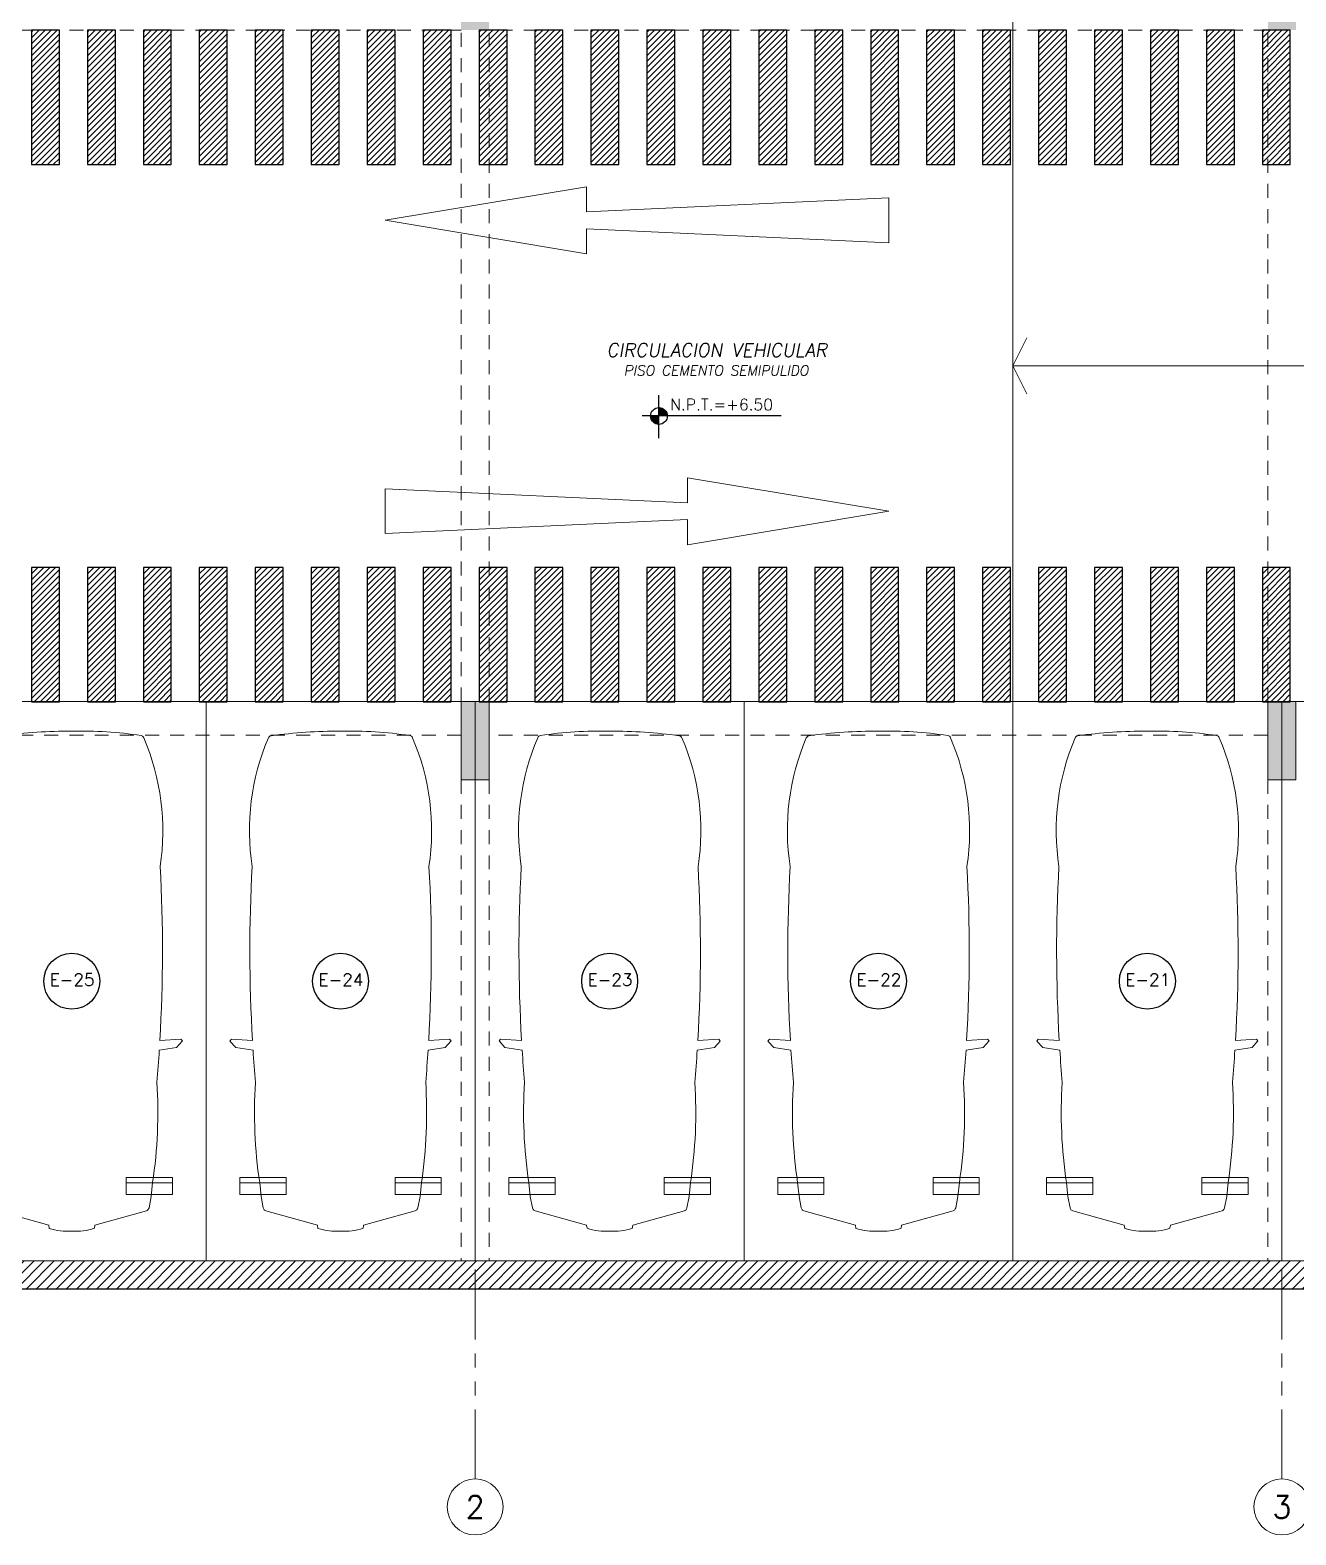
# Model space of a CAD drawing. Header units: millimetres. Extents: x 226317 to 226469, y 8188100 to 8188260.
# Drawn here: x 226348.31 to 226359.63, y 8188149.46 to 8188162.91 of the extents above; entities that cross this region are included whole.
import ezdxf
from ezdxf.enums import TextEntityAlignment as Align

# ---------------------------------------------------------------- set-up
doc = ezdxf.new("R2010")
doc.units = ezdxf.units.MM
for name, pattern in [('HIDDEN2', [0.1875, 0.125, -0.0625]), ('PHANTOM', [2.5, 1.25, -0.25, 0.25, -0.25, 0.25, -0.25]), ('PHANTOM2', [1.25, 0.625, -0.125, 0.125, -0.125, 0.125, -0.125])]:
    doc.linetypes.add(name, pattern=pattern)
for name, color, linetype in [('A-COTAS INT', 8, 'Continuous'), ('A-EJES', 8, 'PHANTOM'), ('A-ESTRUCTURA-HATCH', 8, 'Continuous'), ('A-ESTRUCTURA-MUROS', 8, 'Continuous'), ('A-ESTRUCTURA-VIGAS', 8, 'HIDDEN2'), ('A-LINEAS', 8, 'Continuous'), ('A-MOBILIARIO', 8, 'Continuous'), ('A-NIVELES-NPT', 8, 'Continuous'), ('A-NUMERO ESTAC', 8, 'Continuous'), ('A-TEXTO-ACABADO PISO', 8, 'Continuous'), ('A-TEXTO-AMBIENTES', 8, 'Continuous'), ('A-TEXTO-INDICACIONES', 8, 'Continuous'), ('CIRCULACION PEATONAL', 8, 'Continuous')]:
    doc.layers.add(name, color=color, linetype=linetype)
doc.layers.add('A-ESTRUCTURA-PLACAS', color=8, linetype='Continuous', lineweight=35)
doc.layers.add('A-MUROS', color=8, linetype='Continuous', lineweight=30)
doc.layers.add('A-ETAPAS', color=8, linetype='Continuous', lineweight=35, plot=False)
doc.layers.add('A-ÁREA COMÚN', color=8, linetype='Continuous', plot=False)
doc.styles.add('R80', font='romans.shx', dxfattribs={"width": 0.8, "oblique": 15, "height": 0.1})
doc.styles.add('ROMANS', font='ROMANS.shx', dxfattribs={"oblique": 10})
pattern_1 = [(45, (102.7503678423542, 0), (-0.02651650429449553, 0.02651650429449553), [])]
pattern_2 = [(45, (103.2503678423542, 0), (-0.02651650429449553, 0.02651650429449553), [])]
pattern_3 = [(45, (103.7503678423542, 0), (-0.02651650429449553, 0.02651650429449553), [])]
pattern_4 = [(45, (104.2503678423542, 0), (-0.02651650429449553, 0.02651650429449553), [])]
pattern_5 = [(45, (104.7503678423542, 0), (-0.02651650429449553, 0.02651650429449553), [])]

# ---------------------------------------------------------------- blocks, each defined once
blk = doc.blocks.new('EST P2')
at = {"layer": 'A-ESTRUCTURA-HATCH', "lineweight": 0}
h = blk.add_hatch(dxfattribs=at)
h.set_pattern_fill('ANSI31', color=8, scale=0.02, angle=-1.27e-14)
h.set_pattern_definition([(44.99999999999999, (-226392.077087921, -8188163.059610654), (-0.04490128060534576, 0.04490128060534578), [])])
h.paths.add_polyline_path([(-3.609999800828518, 5.049997551366687), (-3.609999800828518, 4.849997551180422), (-44.78499944024952, 4.849997609853745), (-44.78499937866582, -0.150002358481288), (-46.98999937772169, -0.1500023575499654), (-46.9900000851776, -11.15000259596854), (-3.609999100299319, -11.15005090925843), (-3.609999100299319, -11.40005090925843), (-47.2400000844209, -11.40000240411609), (-47.2400001185888, 0.1499976376071572), (-45.03500012474251, 0.1499976441264153), (-45.03499907316291, 5.049739951267838)])
h.paths.add_polyline_path([(5.875668717751978, 4.849997540004551), (5.875668724213028, 5.04999746195972), (35.52999999574968, 5.049996704794466), (35.52999999574968, 4.849997699260712)])
h.paths.add_polyline_path([(35.5800006974896, -11.1500659417361), (71.88000514596933, -11.1501255556941), (71.88000514596933, -11.40006201900542), (35.5800006974896, -11.40000240504742)])
h.paths.add_polyline_path([(-3.559999100310961, -11.15003591496497), (35.53000069750124, -11.15003591496497), (35.53000069750124, -11.40006590355188), (-3.559999100310961, -11.40006590355188)])
edge = h.paths.add_edge_path()
edge.add_arc((63.30066905263811, -0.1500025354325771), 9.699999993899837, 359.9999991583288, 539.9999991583288)
edge.add_line((53.60066905873828, -0.1500023929402232), (53.80066905874992, -0.1500023929402232))
edge.add_arc((63.30066905263811, -0.1500025354325771), 9.499999993888196, -8.593905818088388e-07, 179.9999991406094, ccw=False)
edge.add_line((72.80066904652631, -0.150002677924931), (73.00066904653795, -0.150002677924931))
h.paths.add_polyline_path([(47.91501720307861, 5.049996227025986), (35.5800006974896, 5.049997347407043), (35.5800006974896, 4.849997348152101), (47.91501677152701, 4.849997607059777)])
edge = h.paths.add_edge_path()
edge.add_arc((63.30067374472856, -0.1500072190538049), 3.300005388395399, 0.001083013335930548, 49.99451371248021)
edge.add_line((65.42211837161449, 2.377740446478128), (65.42216933166492, -0.149981296621263))
edge.add_line((65.42216933166492, -0.149981296621263), (65.27216933167074, -0.149981296621263))
edge.add_line((65.27216933167074, -0.149981296621263), (65.27212526180665, 2.49638928938657))
edge.add_arc((63.30067374501959, -0.1500072181224823), 3.300005387571071, 53.31547490152577, 179.999921187766)
edge.add_line((60.00066835692269, -0.1500026788562536), (59.80066835694015, -0.1500026788562536))
edge.add_arc((63.30067374501959, -0.1500072199851274), 3.50000538808239, 0.0010211422007841975, 179.9999256608234, ccw=False)
edge.add_line((66.80067913257517, -0.1499448418617249), (66.60066855713376, -0.1499448418617249))
edge.add_line((66.60066855713376, -0.1499448418617249), (66.60067913253442, -0.1499448418617249))
h.paths.add_polyline_path([(51.86500159354182, 4.849997512064874), (53.37567124812631, 4.84999814722687), (53.37566821934888, 5.049995731562376), (51.86500180145958, 5.049995731562376)])
h = blk.add_hatch(color=8, dxfattribs=at)
h.dxf.hatch_style = 1
h.paths.add_polyline_path([(1.924988952785498, -0.1505992198362947), (-0.1750110472203232, -0.1505992198362947), (-0.1750111099681817, 4.849997605197132), (-3.559999100310961, 4.849997400306165), (-3.559999100310961, 5.049996072426438), (3.774802909989376, 5.049997524358332), (3.774805110704619, 3.199881108477712), (3.624805109779118, 3.199881113134325), (3.624805167521117, 4.849999565631151), (-0.02486182996653952, 4.849999653175473), (-0.02486189515911974, 2.199999641627073), (3.774804468121147, 2.199980984441936), (3.774804468121147, 2.050086794421077), (-0.02486252749804407, 2.0499999942258), (-0.02486257418058813, -1.862645149230957e-09), (1.925019685091684, -0.0003989655524492264)])
h.paths.add_polyline_path([(51.86500603394234, 5.049999439157546), (47.91502163003315, 5.049999439157546), (47.91502161763492, -0.1499986853450537), (50.25000492052641, -0.1499986853450537), (50.25000491813989, 1.266598701477051e-06), (48.0650059216423, 1.311302185058594e-06), (48.06500596355181, 2.050003058277071), (50.01500671176473, 2.049963342025876), (50.01500671176473, 2.199976992793381), (48.06500595621765, 2.199977087788284), (48.06500601166044, 4.85000130161643), (51.7150060031563, 4.850001225247979), (51.71499513977324, 1.899957737885416), (51.8649951351108, 1.899957733228803)])
h.paths.add_polyline_path([(71.63000006310176, -6.150002165697515), (71.88000006310176, -6.150002165697515), (71.88000006310176, -6.85000216588378), (71.63000006310176, -6.85000216588378)])
h.paths.add_polyline_path([(64.42000006313901, -6.150002076290548), (64.67000006313901, -6.150002076290548), (64.67000006313901, -6.850002076476812), (64.42000006313901, -6.850002076476812)])
h.paths.add_polyline_path([(57.21000006317627, -6.150002076290548), (57.46000006317627, -6.150002076290548), (57.46000006317627, -6.850002076476812), (57.21000006317627, -6.850002076476812)])
h.paths.add_polyline_path([(50.00000006321352, -6.150002076290548), (50.25000006321352, -6.150002076290548), (50.25000006321352, -6.850002076476812), (50.00000006321352, -6.850002076476812)])
h.paths.add_polyline_path([(42.79000006325077, -6.150002055801451), (43.04000006325077, -6.150002055801451), (43.04000006325077, -6.850002055987716), (42.79000006325077, -6.850002055987716)])
h.paths.add_polyline_path([(42.79000006325077, 0.5499979434534907), (43.04000006325077, 0.5499979434534907), (43.04000006325077, -0.1500020558014512), (42.79000006325077, -0.1500020558014512)])
h.paths.add_polyline_path([(35.58000006328803, -6.150002076290548), (35.83000006328803, -6.150002076290548), (35.83000006328803, -6.850002076476812), (35.58000006328803, -6.850002076476812)])
h.paths.add_polyline_path([(35.58000006328803, 0.5499979238957167), (35.83000006328803, 0.5499979238957167), (35.83000006328803, -0.1500020762905478), (35.58000006328803, -0.1500020762905478)])
h.paths.add_polyline_path([(35.28000006329967, -6.150002076290548), (35.53000006329967, -6.150002076290548), (35.53000006329967, -6.850002076476812), (35.28000006329967, -6.850002076476812)])
h.paths.add_polyline_path([(35.28000006329967, 0.5499979238957167), (35.53000006329967, 0.5499979238957167), (35.53000006329967, -0.1500020762905478), (35.28000006329967, -0.1500020762905478)])
h.paths.add_polyline_path([(30.2800000719435, -6.150002076290548), (30.5300000719435, -6.150002076290548), (30.5300000719435, -6.850002076476812), (30.2800000719435, -6.850002076476812)])
h.paths.add_polyline_path([(30.2800000719435, 0.5499979238957167), (30.5300000719435, 0.5499979238957167), (30.5300000719435, -0.1500020762905478), (30.2800000719435, -0.1500020762905478)])
h.paths.add_polyline_path([(23.07000007198076, -6.150002076290548), (23.32000007198076, -6.150002076290548), (23.32000007198076, -6.850002076476812), (23.07000007198076, -6.850002076476812)])
h.paths.add_polyline_path([(23.07000007198076, 0.5499979238957167), (23.32000007198076, 0.5499979238957167), (23.32000007198076, -0.1500020762905478), (23.07000007198076, -0.1500020762905478)])
h.paths.add_polyline_path([(18.0700000806246, -6.150002055801451), (18.3200000806246, -6.150002055801451), (18.3200000806246, -6.850002055987716), (18.0700000806246, -6.850002055987716)])
h.paths.add_polyline_path([(18.0700000806246, 0.5499979434534907), (18.3200000806246, 0.5499979434534907), (18.3200000806246, -0.1500020558014512), (18.0700000806246, -0.1500020558014512)])
h.paths.add_polyline_path([(10.86000014224555, -6.150002076290548), (11.11000014224555, -6.150002076290548), (11.11000014224555, -6.850002076476812), (10.86000014224555, -6.850002076476812)])
h.paths.add_polyline_path([(10.86000014224555, 0.5499979238957167), (11.11000014224555, 0.5499979238957167), (11.11000014224555, -0.1500020762905478), (10.86000014224555, -0.1500020762905478)])
h.paths.add_polyline_path([(3.650000203866512, -6.150002076290548), (3.900000203866512, -6.150002076290548), (3.900000203866512, -6.850002076476812), (3.650000203866512, -6.850002076476812)])
h.paths.add_polyline_path([(3.600000203878153, 0.5499979238957167), (3.900000203866512, 0.5499979238957167), (3.900000203866512, -0.1500020762905478), (3.600000203878153, -0.1500020762905478)])
h.paths.add_polyline_path([(-3.55999973451253, -6.150002356618643), (-3.30999973451253, -6.150002356618643), (-3.30999973451253, -6.850002356804907), (-3.55999973451253, -6.850002356804907)])
h.paths.add_polyline_path([(-3.55999973451253, 0.5499976426362991), (-3.30999973451253, 0.5499976426362991), (-3.30999973451253, -0.1500023566186428), (-3.55999973451253, -0.1500023566186428)])
h.paths.add_polyline_path([(-3.859999734500889, -6.150002356618643), (-3.609999734500889, -6.150002356618643), (-3.609999734500889, -6.850002356804907), (-3.859999734500889, -6.850002356804907)])
h.paths.add_polyline_path([(-3.859999734500889, 0.5499976426362991), (-3.609999734500889, 0.5499976426362991), (-3.609999734500889, -0.1500023566186428), (-3.859999734500889, -0.1500023566186428)])
h.paths.add_polyline_path([(-11.06999967287993, -6.150002356618643), (-10.81999967287993, -6.150002356618643), (-10.81999967287993, -6.850002356804907), (-11.06999967287993, -6.850002356804907)])
h.paths.add_polyline_path([(-11.06999967287993, 0.5499976426362991), (-10.81999967287993, 0.5499976426362991), (-10.81999967287993, -0.1500023566186428), (-11.06999967287993, -0.1500023566186428)])
h.paths.add_polyline_path([(-18.27999961125897, -6.150002076290548), (-18.02999961125897, -6.150002076290548), (-18.02999961125897, -6.850002076476812), (-18.27999961125897, -6.850002076476812)])
h.paths.add_polyline_path([(-18.27999961125897, 0.5499979238957167), (-18.02999961125897, 0.5499979238957167), (-18.02999961125897, -0.1500020762905478), (-18.27999961125897, -0.1500020762905478)])
h.paths.add_polyline_path([(-25.48999954963801, -6.150002356618643), (-25.23999954963801, -6.150002356618643), (-25.23999954963801, -6.850002356804907), (-25.48999954963801, -6.850002356804907)])
h.paths.add_polyline_path([(-25.48999954963801, 0.5499976426362991), (-25.23999954963801, 0.5499976426362991), (-25.23999954963801, -0.1500023566186428), (-25.48999954963801, -0.1500023566186428)])
h.paths.add_polyline_path([(-32.69999948801706, -6.150002356618643), (-32.44999948801706, -6.150002356618643), (-32.44999948801706, -6.850002356804907), (-32.69999948801706, -6.850002356804907)])
h.paths.add_polyline_path([(-32.69999948801706, 0.5499976426362991), (-32.44999948801706, 0.5499976426362991), (-32.44999948801706, -0.1500023566186428), (-32.69999948801706, -0.1500023566186428)])
h.paths.add_polyline_path([(-39.90999879219453, -6.150002076290548), (-39.65999879219453, -6.150002076290548), (-39.65999879219453, -6.850002076476812), (-39.90999879219453, -6.850002076476812)])
h.paths.add_polyline_path([(-39.90999879219453, 0.5499979238957167), (-39.65999879219453, 0.5499979238957167), (-39.65999879219453, -0.1500020762905478), (-39.90999879219453, -0.1500020762905478)])
at = {"layer": 'A-ESTRUCTURA-MUROS', "color": 8, "lineweight": 0}
blk.add_lwpolyline([(-3.609999800828518, 5.049997551366687), (-3.609999800828518, 4.849997551180422), (-44.78499944024952, 4.849997609853745), (-44.78499937866582, -0.150002358481288), (-46.98999937772169, -0.1500023575499654), (-46.9900000851776, -11.15000259596854), (-3.609999100299319, -11.15005090925843), (-3.609999100299319, -11.40005090925843), (-47.2400000844209, -11.40000240411609), (-47.2400001185888, 0.1499976376071572), (-45.03500012474251, 0.1499976441264153), (-45.03499907316291, 5.049739951267838)], close=True, dxfattribs=at)
at = {"layer": 'A-ESTRUCTURA-PLACAS', "color": 8, "lineweight": 0}
for points in [[(-39.90999879219453, -6.150002076290548), (-39.65999879219453, -6.150002076290548), (-39.65999879219453, -6.850002076476812), (-39.90999879219453, -6.850002076476812)], [(-32.69999948801706, -6.150002356618643), (-32.44999948801706, -6.150002356618643), (-32.44999948801706, -6.850002356804907), (-32.69999948801706, -6.850002356804907)]]:
    blk.add_lwpolyline(points, close=True, dxfattribs=at)
at = {"layer": 'A-ESTRUCTURA-VIGAS', "color": 8, "lineweight": 0}
for points in [[(-39.9099994263961, -0.1500023575499654), (-44.78499937866582, -0.1500023575499654)], [(-39.90999879219453, -6.150002076290548), (-39.90999879219453, -0.1500020762905478)], [(-39.65999879219453, -6.150002076290548), (-39.65999879219453, -0.1500020762905478)], [(-32.69999948801706, -0.1500023575499654), (-39.65999879219453, -0.1500023575499654)], [(-32.69999948801706, -6.150002356618643), (-32.69999948801706, -0.1500023575499654)], [(-39.9099994263961, -6.150002356618643), (-46.99000011806493, -6.150002356618643)], [(-32.69999948801706, -6.150002356618643), (-39.65999879219453, -6.150002356618643)], [(-39.9099994263961, -6.450002357363701), (-46.99000011806493, -6.450002357363701)], [(-32.69999948801706, -6.450002357363701), (-39.65999879219453, -6.450002357363701)], [(-39.90999879219453, -6.850002709776163), (-39.90999879219453, -11.15000239387155)], [(-39.65999879219453, -6.850002709776163), (-39.65999879219453, -11.15000239387155)], [(-32.69999948801706, -6.850002991035581), (-32.69999948801706, -11.15000267419964)]]:
    blk.add_lwpolyline(points, dxfattribs=at)
blk = doc.blocks.new('*U21')
at = {"layer": 'CIRCULACION PEATONAL'}
h = blk.add_hatch(dxfattribs=at)
h.set_pattern_fill('ANSI31', color=256, scale=0.3)
h.set_pattern_definition(pattern_1)
h.paths.add_polyline_path([(103.0473667258353, 0.2275326177477837), (102.7973667258936, 0.2275326177477837), (102.7973667258936, -0.9724673796445131), (103.0473667258353, -0.9724673796445131)])
h = blk.add_hatch(dxfattribs=at)
h.set_pattern_fill('ANSI31', color=256, scale=0.3)
h.set_pattern_definition(pattern_2)
h.paths.add_polyline_path([(103.5473667258353, 0.2275326177477837), (103.2973667258936, 0.2275326177477837), (103.2973667258936, -0.9724673796445131), (103.5473667258353, -0.9724673796445131)])
h = blk.add_hatch(dxfattribs=at)
h.set_pattern_fill('ANSI31', color=256, scale=0.3)
h.set_pattern_definition(pattern_3)
h.paths.add_polyline_path([(104.0473667258353, 0.2275326177477837), (103.7973667258936, 0.2275326177477837), (103.7973667258936, -0.9724673796445131), (104.0473667258353, -0.9724673796445131)])
h = blk.add_hatch(dxfattribs=at)
h.set_pattern_fill('ANSI31', color=256, scale=0.3)
h.set_pattern_definition(pattern_4)
h.paths.add_polyline_path([(104.5473667258353, 0.2275326177477837), (104.2973667258936, 0.2275326177477837), (104.2973667258936, -0.9724673796445131), (104.5473667258353, -0.9724673796445131)])
h = blk.add_hatch(dxfattribs=at)
h.set_pattern_fill('ANSI31', color=256, scale=0.3)
h.set_pattern_definition(pattern_5)
h.paths.add_polyline_path([(105.0473667258353, 0.2275326177477837), (104.7973667258936, 0.2275326177477837), (104.7973667258936, -0.9724673796445131), (105.0473667258353, -0.9724673796445131)])
h = blk.add_hatch(dxfattribs=at)
h.set_pattern_fill('ANSI31', color=256, scale=0.3)
h.set_pattern_definition([(45, (105.2503678423542, 0), (-0.02651650429449553, 0.02651650429449553), [])])
h.paths.add_polyline_path([(105.5473667258353, 0.2275326177477837), (105.2973667258936, 0.2275326177477837), (105.2973667258936, -0.9724673796445131), (105.5473667258353, -0.9724673796445131)])
h = blk.add_hatch(dxfattribs=at)
h.set_pattern_fill('ANSI31', color=256, scale=0.3)
h.set_pattern_definition([(45, (105.7503678423542, 0), (-0.02651650429449553, 0.02651650429449553), [])])
h.paths.add_polyline_path([(106.0473667258353, 0.2275326177477837), (105.7973667258936, 0.2275326177477837), (105.7973667258936, -0.9724673796445131), (106.0473667258353, -0.9724673796445131)])
h = blk.add_hatch(dxfattribs=at)
h.set_pattern_fill('ANSI31', color=256, scale=0.3)
h.set_pattern_definition([(45, (106.2503678423542, 0), (-0.02651650429449553, 0.02651650429449553), [])])
h.paths.add_polyline_path([(106.5473667258353, 0.2275326177477837), (106.2973667258936, 0.2275326177477837), (106.2973667258936, -0.9724673796445131), (106.5473667258353, -0.9724673796445131)])
h = blk.add_hatch(dxfattribs=at)
h.set_pattern_fill('ANSI31', color=256, scale=0.3)
h.set_pattern_definition([(45, (106.7503678423542, 0), (-0.02651650429449553, 0.02651650429449553), [])])
h.paths.add_polyline_path([(107.0473667258353, 0.2275326177477837), (106.7973667258936, 0.2275326177477837), (106.7973667258936, -0.9724673796445131), (107.0473667258353, -0.9724673796445131)])
h = blk.add_hatch(dxfattribs=at)
h.set_pattern_fill('ANSI31', color=256, scale=0.3)
h.set_pattern_definition([(45, (107.2503678423542, 0), (-0.02651650429449553, 0.02651650429449553), [])])
h.paths.add_polyline_path([(107.5473667258353, 0.2275326177477837), (107.2973667258936, 0.2275326177477837), (107.2973667258936, -0.9724673796445131), (107.5473667258353, -0.9724673796445131)])
h = blk.add_hatch(dxfattribs=at)
h.set_pattern_fill('ANSI31', color=256, scale=0.3)
h.set_pattern_definition([(45, (107.7503678423542, 0), (-0.02651650429449553, 0.02651650429449553), [])])
h.paths.add_polyline_path([(108.0473667258353, 0.2275326177477837), (107.7973667258936, 0.2275326177477837), (107.7973667258936, -0.9724673796445131), (108.0473667258353, -0.9724673796445131)])
h = blk.add_hatch(dxfattribs=at)
h.set_pattern_fill('ANSI31', color=256, scale=0.3)
h.set_pattern_definition([(45, (108.2503678423542, 0), (-0.02651650429449553, 0.02651650429449553), [])])
h.paths.add_polyline_path([(108.5473667258353, 0.2275326177477837), (108.2973667258936, 0.2275326177477837), (108.2973667258936, -0.9724673796445131), (108.5473667258353, -0.9724673796445131)])
h = blk.add_hatch(dxfattribs=at)
h.set_pattern_fill('ANSI31', color=256, scale=0.3)
h.set_pattern_definition([(45, (108.7503678423542, 0), (-0.02651650429449553, 0.02651650429449553), [])])
h.paths.add_polyline_path([(109.0473667258353, 0.2275326177477837), (108.7973667258936, 0.2275326177477837), (108.7973667258936, -0.9724673796445131), (109.0473667258353, -0.9724673796445131)])
h = blk.add_hatch(dxfattribs=at)
h.set_pattern_fill('ANSI31', color=256, scale=0.3)
h.set_pattern_definition([(45, (109.2503678423542, 0), (-0.02651650429449553, 0.02651650429449553), [])])
h.paths.add_polyline_path([(109.5473667258353, 0.2275326177477837), (109.2973667258936, 0.2275326177477837), (109.2973667258936, -0.9724673796445131), (109.5473667258353, -0.9724673796445131)])
h = blk.add_hatch(dxfattribs=at)
h.set_pattern_fill('ANSI31', color=256, scale=0.3)
h.set_pattern_definition([(45, (109.7503678423542, 0), (-0.02651650429449553, 0.02651650429449553), [])])
h.paths.add_polyline_path([(110.0473667258353, 0.2275326177477837), (109.7973667258936, 0.2275326177477837), (109.7973667258936, -0.9724673796445131), (110.0473667258353, -0.9724673796445131)])
h = blk.add_hatch(dxfattribs=at)
h.set_pattern_fill('ANSI31', color=256, scale=0.3)
h.set_pattern_definition([(45, (110.2503678423542, 0), (-0.02651650429449553, 0.02651650429449553), [])])
h.paths.add_polyline_path([(110.5473667258353, 0.2275326177477837), (110.2973667258936, 0.2275326177477837), (110.2973667258936, -0.9724673796445131), (110.5473667258353, -0.9724673796445131)])
h = blk.add_hatch(dxfattribs=at)
h.set_pattern_fill('ANSI31', color=256, scale=0.3)
h.set_pattern_definition([(45, (110.7503678423542, 0), (-0.02651650429449553, 0.02651650429449553), [])])
h.paths.add_polyline_path([(111.0473667258353, 0.2275326177477837), (110.7973667258936, 0.2275326177477837), (110.7973667258936, -0.9724673796445131), (111.0473667258353, -0.9724673796445131)])
h = blk.add_hatch(dxfattribs=at)
h.set_pattern_fill('ANSI31', color=256, scale=0.3)
h.set_pattern_definition([(45, (111.2503678423542, 0), (-0.02651650429449553, 0.02651650429449553), [])])
h.paths.add_polyline_path([(111.5473667258353, 0.2275326177477837), (111.2973667258936, 0.2275326177477837), (111.2973667258936, -0.9724673796445131), (111.5473667258353, -0.9724673796445131)])
h = blk.add_hatch(dxfattribs=at)
h.set_pattern_fill('ANSI31', color=256, scale=0.3)
h.set_pattern_definition([(45, (111.7503678423542, 0), (-0.02651650429449553, 0.02651650429449553), [])])
h.paths.add_polyline_path([(112.0473667258353, 0.2275326177477837), (111.7973667258936, 0.2275326177477837), (111.7973667258936, -0.9724673796445131), (112.0473667258353, -0.9724673796445131)])
h = blk.add_hatch(dxfattribs=at)
h.set_pattern_fill('ANSI31', color=256, scale=0.3)
h.set_pattern_definition([(45, (112.2503678423542, 0), (-0.02651650429449553, 0.02651650429449553), [])])
h.paths.add_polyline_path([(112.5473667258353, 0.2275326177477837), (112.2973667258936, 0.2275326177477837), (112.2973667258936, -0.9724673796445131), (112.5473667258353, -0.9724673796445131)])
h = blk.add_hatch(dxfattribs=at)
h.set_pattern_fill('ANSI31', color=256, scale=0.3)
h.set_pattern_definition([(45, (112.7503678423542, 0), (-0.02651650429449553, 0.02651650429449553), [])])
h.paths.add_polyline_path([(113.0473667258353, 0.2275326177477837), (112.7973667258936, 0.2275326177477837), (112.7973667258936, -0.9724673796445131), (113.0473667258353, -0.9724673796445131)])
h = blk.add_hatch(dxfattribs=at)
h.set_pattern_fill('ANSI31', color=256, scale=0.3)
h.set_pattern_definition([(45, (113.2503678423542, 0), (-0.02651650429449553, 0.02651650429449553), [])])
h.paths.add_polyline_path([(113.5473667258353, 0.2275326177477837), (113.2973667258936, 0.2275326177477837), (113.2973667258936, -0.9724673796445131), (113.5473667258353, -0.9724673796445131)])
h = blk.add_hatch(dxfattribs=at)
h.set_pattern_fill('ANSI31', color=256, scale=0.3)
h.set_pattern_definition([(45, (113.7503678423542, 0), (-0.02651650429449553, 0.02651650429449553), [])])
h.paths.add_polyline_path([(114.0473667258353, 0.2275326177477837), (113.7973667258936, 0.2275326177477837), (113.7973667258936, -0.9724673796445131), (114.0473667258353, -0.9724673796445131)])
for points in [[(102.7973667258936, -0.9724673796445131), (103.0473667258353, -0.9724673796445131), (103.0473667258353, 0.2275326177477837), (102.7973667258936, 0.2275326177477837)], [(103.2973667258936, -0.9724673796445131), (103.5473667258353, -0.9724673796445131), (103.5473667258353, 0.2275326177477837), (103.2973667258936, 0.2275326177477837)], [(103.7973667258936, -0.9724673796445131), (104.0473667258353, -0.9724673796445131), (104.0473667258353, 0.2275326177477837), (103.7973667258936, 0.2275326177477837)], [(104.2973667258936, -0.9724673796445131), (104.5473667258353, -0.9724673796445131), (104.5473667258353, 0.2275326177477837), (104.2973667258936, 0.2275326177477837)], [(104.7973667258936, -0.9724673796445131), (105.0473667258353, -0.9724673796445131), (105.0473667258353, 0.2275326177477837), (104.7973667258936, 0.2275326177477837)], [(105.2973667258936, -0.9724673796445131), (105.5473667258353, -0.9724673796445131), (105.5473667258353, 0.2275326177477837), (105.2973667258936, 0.2275326177477837)], [(105.7973667258936, -0.9724673796445131), (106.0473667258353, -0.9724673796445131), (106.0473667258353, 0.2275326177477837), (105.7973667258936, 0.2275326177477837)], [(106.2973667258936, -0.9724673796445131), (106.5473667258353, -0.9724673796445131), (106.5473667258353, 0.2275326177477837), (106.2973667258936, 0.2275326177477837)], [(106.7973667258936, -0.9724673796445131), (107.0473667258353, -0.9724673796445131), (107.0473667258353, 0.2275326177477837), (106.7973667258936, 0.2275326177477837)], [(107.2973667258936, -0.9724673796445131), (107.5473667258353, -0.9724673796445131), (107.5473667258353, 0.2275326177477837), (107.2973667258936, 0.2275326177477837)], [(107.7973667258936, -0.9724673796445131), (108.0473667258353, -0.9724673796445131), (108.0473667258353, 0.2275326177477837), (107.7973667258936, 0.2275326177477837)], [(108.2973667258936, -0.9724673796445131), (108.5473667258353, -0.9724673796445131), (108.5473667258353, 0.2275326177477837), (108.2973667258936, 0.2275326177477837)], [(108.7973667258936, -0.9724673796445131), (109.0473667258353, -0.9724673796445131), (109.0473667258353, 0.2275326177477837), (108.7973667258936, 0.2275326177477837)], [(109.2973667258936, -0.9724673796445131), (109.5473667258353, -0.9724673796445131), (109.5473667258353, 0.2275326177477837), (109.2973667258936, 0.2275326177477837)], [(109.7973667258936, -0.9724673796445131), (110.0473667258353, -0.9724673796445131), (110.0473667258353, 0.2275326177477837), (109.7973667258936, 0.2275326177477837)], [(110.2973667258936, -0.9724673796445131), (110.5473667258353, -0.9724673796445131), (110.5473667258353, 0.2275326177477837), (110.2973667258936, 0.2275326177477837)], [(110.7973667258936, -0.9724673796445131), (111.0473667258353, -0.9724673796445131), (111.0473667258353, 0.2275326177477837), (110.7973667258936, 0.2275326177477837)], [(111.2973667258936, -0.9724673796445131), (111.5473667258353, -0.9724673796445131), (111.5473667258353, 0.2275326177477837), (111.2973667258936, 0.2275326177477837)], [(111.7973667258936, -0.9724673796445131), (112.0473667258353, -0.9724673796445131), (112.0473667258353, 0.2275326177477837), (111.7973667258936, 0.2275326177477837)], [(112.2973667258936, -0.9724673796445131), (112.5473667258353, -0.9724673796445131), (112.5473667258353, 0.2275326177477837), (112.2973667258936, 0.2275326177477837)], [(112.7973667258936, -0.9724673796445131), (113.0473667258353, -0.9724673796445131), (113.0473667258353, 0.2275326177477837), (112.7973667258936, 0.2275326177477837)], [(113.2973667258936, -0.9724673796445131), (113.5473667258353, -0.9724673796445131), (113.5473667258353, 0.2275326177477837), (113.2973667258936, 0.2275326177477837)], [(113.7973667258936, -0.9724673796445131), (114.0473667258353, -0.9724673796445131), (114.0473667258353, 0.2275326177477837), (113.7973667258936, 0.2275326177477837)]]:
    blk.add_lwpolyline(points, close=True, dxfattribs=at)
blk = doc.blocks.new('EJES 1P')
at = {"layer": 'A-EJES', "color": 8, "linetype": 'PHANTOM2', "lineweight": 0}
for points in [[(5.224336639163084, -18.15109890326858), (5.224335577600868, -12.29184527136385)], [(12.43433661284507, -18.15109881479293), (12.43433555128286, -12.29184518288821)]]:
    blk.add_lwpolyline(points, dxfattribs=at)
at = {"layer": 'A-EJES', "color": 8, "linetype": 'Continuous', "lineweight": 0}
for centre in [(5.224336638726527, -18.3981810817495), (12.43433661240852, -18.39818099327385)]:
    blk.add_circle(centre, 0.25, dxfattribs=at)
at = {"layer": 'A-EJES', "color": 8, "linetype": 'Continuous', "lineweight": 0, "style": 'ROMANS'}
for s, p in [('2', (5.224336638726527, -18.3981810817495)), ('3', (12.43433661240852, -18.39818099327385))]:
    blk.add_text(s, height=0.2, dxfattribs=at).set_placement(p, align=Align.MIDDLE_CENTER)
blk = doc.blocks.new('EJE')
at = {"linetype": 'Continuous'}
blk.add_circle((-4.656613e-10, -3.7252903e-09), 0.5, dxfattribs=at)
at = {"layer": 'A-TEXTO-INDICACIONES', "style": 'ROMANS'}
blk.add_attdef('EJE', text='', height=0.22, rotation=1.067217058e-07, dxfattribs=at).set_placement((0.0068061400004788, 0.02766973558132052), align=Align.MIDDLE_CENTER)
blk = doc.blocks.new('numeración')
at = {"layer": 'A-NUMERO ESTAC', "color": 8, "lineweight": 0, "xscale": 0.5, "yscale": 0.5, "zscale": 0.5}
for p, values in [((-116.3906687771669, -58.20046941190958), {'EJE': 'E-25'}), ((-113.9881685958535, -58.20046919025481), {'EJE': 'E-24'}), ((-111.5831682045537, -58.20046938024461), {'EJE': 'E-23'}), ((-109.1806683095638, -58.2004693383351), {'EJE': 'E-22'}), ((-106.7781683095673, -58.20046927966177), {'EJE': 'E-21'})]:
    blk.add_blockref('EJE', p, dxfattribs=at).add_auto_attribs(values)
blk = doc.blocks.new('*U19')
at = {"layer": 'CIRCULACION PEATONAL'}
h = blk.add_hatch(dxfattribs=at)
h.set_pattern_fill('ANSI31', color=256, scale=0.3)
h.set_pattern_definition([(45, (93.75036784235422, 0), (-0.02651650429449553, 0.02651650429449553), [])])
h.paths.add_polyline_path([(94.04736672583536, 0.2275326177477837), (93.79736672589357, 0.2275326177477837), (93.79736672589357, -0.9724673796445131), (94.04736672583536, -0.9724673796445131)])
h = blk.add_hatch(dxfattribs=at)
h.set_pattern_fill('ANSI31', color=256, scale=0.3)
h.set_pattern_definition([(45, (94.25036784235422, 0), (-0.02651650429449553, 0.02651650429449553), [])])
h.paths.add_polyline_path([(94.54736672583536, 0.2275326177477837), (94.29736672589357, 0.2275326177477837), (94.29736672589357, -0.9724673796445131), (94.54736672583536, -0.9724673796445131)])
h = blk.add_hatch(dxfattribs=at)
h.set_pattern_fill('ANSI31', color=256, scale=0.3)
h.set_pattern_definition([(45, (94.75036784235422, 0), (-0.02651650429449553, 0.02651650429449553), [])])
h.paths.add_polyline_path([(95.04736672583536, 0.2275326177477837), (94.79736672589357, 0.2275326177477837), (94.79736672589357, -0.9724673796445131), (95.04736672583536, -0.9724673796445131)])
h = blk.add_hatch(dxfattribs=at)
h.set_pattern_fill('ANSI31', color=256, scale=0.3)
h.set_pattern_definition([(45, (95.25036784235422, 0), (-0.02651650429449553, 0.02651650429449553), [])])
h.paths.add_polyline_path([(95.54736672583536, 0.2275326177477837), (95.29736672589357, 0.2275326177477837), (95.29736672589357, -0.9724673796445131), (95.54736672583536, -0.9724673796445131)])
h = blk.add_hatch(dxfattribs=at)
h.set_pattern_fill('ANSI31', color=256, scale=0.3)
h.set_pattern_definition([(45, (95.75036784235422, 0), (-0.02651650429449553, 0.02651650429449553), [])])
h.paths.add_polyline_path([(96.04736672583536, 0.2275326177477837), (95.79736672589357, 0.2275326177477837), (95.79736672589357, -0.9724673796445131), (96.04736672583536, -0.9724673796445131)])
h = blk.add_hatch(dxfattribs=at)
h.set_pattern_fill('ANSI31', color=256, scale=0.3)
h.set_pattern_definition([(45, (96.25036784235422, 0), (-0.02651650429449553, 0.02651650429449553), [])])
h.paths.add_polyline_path([(96.54736672583536, 0.2275326177477837), (96.29736672589357, 0.2275326177477837), (96.29736672589357, -0.9724673796445131), (96.54736672583536, -0.9724673796445131)])
h = blk.add_hatch(dxfattribs=at)
h.set_pattern_fill('ANSI31', color=256, scale=0.3)
h.set_pattern_definition([(45, (96.75036784235422, 0), (-0.02651650429449553, 0.02651650429449553), [])])
h.paths.add_polyline_path([(97.04736672583536, 0.2275326177477837), (96.79736672589357, 0.2275326177477837), (96.79736672589357, -0.9724673796445131), (97.04736672583536, -0.9724673796445131)])
h = blk.add_hatch(dxfattribs=at)
h.set_pattern_fill('ANSI31', color=256, scale=0.3)
h.set_pattern_definition([(45, (97.25036784235422, 0), (-0.02651650429449553, 0.02651650429449553), [])])
h.paths.add_polyline_path([(97.54736672583536, 0.2275326177477837), (97.29736672589357, 0.2275326177477837), (97.29736672589357, -0.9724673796445131), (97.54736672583536, -0.9724673796445131)])
h = blk.add_hatch(dxfattribs=at)
h.set_pattern_fill('ANSI31', color=256, scale=0.3)
h.set_pattern_definition([(45, (97.75036784235422, 0), (-0.02651650429449553, 0.02651650429449553), [])])
h.paths.add_polyline_path([(98.04736672583536, 0.2275326177477837), (97.79736672589357, 0.2275326177477837), (97.79736672589357, -0.9724673796445131), (98.04736672583536, -0.9724673796445131)])
h = blk.add_hatch(dxfattribs=at)
h.set_pattern_fill('ANSI31', color=256, scale=0.3)
h.set_pattern_definition([(45, (98.25036784235422, 0), (-0.02651650429449553, 0.02651650429449553), [])])
h.paths.add_polyline_path([(98.54736672583536, 0.2275326177477837), (98.29736672589357, 0.2275326177477837), (98.29736672589357, -0.9724673796445131), (98.54736672583536, -0.9724673796445131)])
h = blk.add_hatch(dxfattribs=at)
h.set_pattern_fill('ANSI31', color=256, scale=0.3)
h.set_pattern_definition([(45, (98.75036784235422, 0), (-0.02651650429449553, 0.02651650429449553), [])])
h.paths.add_polyline_path([(99.04736672583536, 0.2275326177477837), (98.79736672589357, 0.2275326177477837), (98.79736672589357, -0.9724673796445131), (99.04736672583536, -0.9724673796445131)])
h = blk.add_hatch(dxfattribs=at)
h.set_pattern_fill('ANSI31', color=256, scale=0.3)
h.set_pattern_definition([(45, (99.25036784235422, 0), (-0.02651650429449553, 0.02651650429449553), [])])
h.paths.add_polyline_path([(99.54736672583536, 0.2275326177477837), (99.29736672589357, 0.2275326177477837), (99.29736672589357, -0.9724673796445131), (99.54736672583536, -0.9724673796445131)])
h = blk.add_hatch(dxfattribs=at)
h.set_pattern_fill('ANSI31', color=256, scale=0.3)
h.set_pattern_definition([(45, (99.75036784235422, 0), (-0.02651650429449553, 0.02651650429449553), [])])
h.paths.add_polyline_path([(100.0473667258354, 0.2275326177477837), (99.79736672589357, 0.2275326177477837), (99.79736672589357, -0.9724673796445131), (100.0473667258354, -0.9724673796445131)])
h = blk.add_hatch(dxfattribs=at)
h.set_pattern_fill('ANSI31', color=256, scale=0.3)
h.set_pattern_definition([(45, (100.2503678423542, 0), (-0.02651650429449553, 0.02651650429449553), [])])
h.paths.add_polyline_path([(100.5473667258354, 0.2275326177477837), (100.2973667258936, 0.2275326177477837), (100.2973667258936, -0.9724673796445131), (100.5473667258354, -0.9724673796445131)])
h = blk.add_hatch(dxfattribs=at)
h.set_pattern_fill('ANSI31', color=256, scale=0.3)
h.set_pattern_definition([(45, (100.7503678423542, 0), (-0.02651650429449553, 0.02651650429449553), [])])
h.paths.add_polyline_path([(101.0473667258354, 0.2275326177477837), (100.7973667258936, 0.2275326177477837), (100.7973667258936, -0.9724673796445131), (101.0473667258354, -0.9724673796445131)])
h = blk.add_hatch(dxfattribs=at)
h.set_pattern_fill('ANSI31', color=256, scale=0.3)
h.set_pattern_definition([(45, (101.2503678423542, 0), (-0.02651650429449553, 0.02651650429449553), [])])
h.paths.add_polyline_path([(101.5473667258354, 0.2275326177477837), (101.2973667258936, 0.2275326177477837), (101.2973667258936, -0.9724673796445131), (101.5473667258354, -0.9724673796445131)])
h = blk.add_hatch(dxfattribs=at)
h.set_pattern_fill('ANSI31', color=256, scale=0.3)
h.set_pattern_definition([(45, (101.7503678423542, 0), (-0.02651650429449553, 0.02651650429449553), [])])
h.paths.add_polyline_path([(102.0473667258354, 0.2275326177477837), (101.7973667258936, 0.2275326177477837), (101.7973667258936, -0.9724673796445131), (102.0473667258354, -0.9724673796445131)])
h = blk.add_hatch(dxfattribs=at)
h.set_pattern_fill('ANSI31', color=256, scale=0.3)
h.set_pattern_definition([(45, (102.2503678423542, 0), (-0.02651650429449553, 0.02651650429449553), [])])
h.paths.add_polyline_path([(102.5473667258354, 0.2275326177477837), (102.2973667258936, 0.2275326177477837), (102.2973667258936, -0.9724673796445131), (102.5473667258354, -0.9724673796445131)])
h = blk.add_hatch(dxfattribs=at)
h.set_pattern_fill('ANSI31', color=256, scale=0.3)
h.set_pattern_definition(pattern_1)
h.paths.add_polyline_path([(103.0473667258354, 0.2275326177477837), (102.7973667258936, 0.2275326177477837), (102.7973667258936, -0.9724673796445131), (103.0473667258354, -0.9724673796445131)])
h = blk.add_hatch(dxfattribs=at)
h.set_pattern_fill('ANSI31', color=256, scale=0.3)
h.set_pattern_definition(pattern_2)
h.paths.add_polyline_path([(103.5473667258354, 0.2275326177477837), (103.2973667258936, 0.2275326177477837), (103.2973667258936, -0.9724673796445131), (103.5473667258354, -0.9724673796445131)])
h = blk.add_hatch(dxfattribs=at)
h.set_pattern_fill('ANSI31', color=256, scale=0.3)
h.set_pattern_definition(pattern_3)
h.paths.add_polyline_path([(104.0473667258354, 0.2275326177477837), (103.7973667258936, 0.2275326177477837), (103.7973667258936, -0.9724673796445131), (104.0473667258354, -0.9724673796445131)])
h = blk.add_hatch(dxfattribs=at)
h.set_pattern_fill('ANSI31', color=256, scale=0.3)
h.set_pattern_definition(pattern_4)
h.paths.add_polyline_path([(104.5473667258354, 0.2275326177477837), (104.2973667258936, 0.2275326177477837), (104.2973667258936, -0.9724673796445131), (104.5473667258354, -0.9724673796445131)])
h = blk.add_hatch(dxfattribs=at)
h.set_pattern_fill('ANSI31', color=256, scale=0.3)
h.set_pattern_definition(pattern_5)
h.paths.add_polyline_path([(105.0473667258354, 0.2275326177477837), (104.7973667258936, 0.2275326177477837), (104.7973667258936, -0.9724673796445131), (105.0473667258354, -0.9724673796445131)])
for points in [[(93.79736672589357, -0.9724673796445131), (94.04736672583536, -0.9724673796445131), (94.04736672583536, 0.2275326177477837), (93.79736672589357, 0.2275326177477837)], [(94.29736672589357, -0.9724673796445131), (94.54736672583536, -0.9724673796445131), (94.54736672583536, 0.2275326177477837), (94.29736672589357, 0.2275326177477837)], [(94.79736672589357, -0.9724673796445131), (95.04736672583536, -0.9724673796445131), (95.04736672583536, 0.2275326177477837), (94.79736672589357, 0.2275326177477837)], [(95.29736672589357, -0.9724673796445131), (95.54736672583536, -0.9724673796445131), (95.54736672583536, 0.2275326177477837), (95.29736672589357, 0.2275326177477837)], [(95.79736672589357, -0.9724673796445131), (96.04736672583536, -0.9724673796445131), (96.04736672583536, 0.2275326177477837), (95.79736672589357, 0.2275326177477837)], [(96.29736672589357, -0.9724673796445131), (96.54736672583536, -0.9724673796445131), (96.54736672583536, 0.2275326177477837), (96.29736672589357, 0.2275326177477837)], [(96.79736672589357, -0.9724673796445131), (97.04736672583536, -0.9724673796445131), (97.04736672583536, 0.2275326177477837), (96.79736672589357, 0.2275326177477837)], [(97.29736672589357, -0.9724673796445131), (97.54736672583536, -0.9724673796445131), (97.54736672583536, 0.2275326177477837), (97.29736672589357, 0.2275326177477837)], [(97.79736672589357, -0.9724673796445131), (98.04736672583536, -0.9724673796445131), (98.04736672583536, 0.2275326177477837), (97.79736672589357, 0.2275326177477837)], [(98.29736672589357, -0.9724673796445131), (98.54736672583536, -0.9724673796445131), (98.54736672583536, 0.2275326177477837), (98.29736672589357, 0.2275326177477837)], [(98.79736672589357, -0.9724673796445131), (99.04736672583536, -0.9724673796445131), (99.04736672583536, 0.2275326177477837), (98.79736672589357, 0.2275326177477837)], [(99.29736672589357, -0.9724673796445131), (99.54736672583536, -0.9724673796445131), (99.54736672583536, 0.2275326177477837), (99.29736672589357, 0.2275326177477837)], [(99.79736672589357, -0.9724673796445131), (100.0473667258354, -0.9724673796445131), (100.0473667258354, 0.2275326177477837), (99.79736672589357, 0.2275326177477837)], [(100.2973667258936, -0.9724673796445131), (100.5473667258354, -0.9724673796445131), (100.5473667258354, 0.2275326177477837), (100.2973667258936, 0.2275326177477837)], [(100.7973667258936, -0.9724673796445131), (101.0473667258354, -0.9724673796445131), (101.0473667258354, 0.2275326177477837), (100.7973667258936, 0.2275326177477837)], [(101.2973667258936, -0.9724673796445131), (101.5473667258354, -0.9724673796445131), (101.5473667258354, 0.2275326177477837), (101.2973667258936, 0.2275326177477837)], [(101.7973667258936, -0.9724673796445131), (102.0473667258354, -0.9724673796445131), (102.0473667258354, 0.2275326177477837), (101.7973667258936, 0.2275326177477837)], [(102.2973667258936, -0.9724673796445131), (102.5473667258354, -0.9724673796445131), (102.5473667258354, 0.2275326177477837), (102.2973667258936, 0.2275326177477837)], [(102.7973667258936, -0.9724673796445131), (103.0473667258354, -0.9724673796445131), (103.0473667258354, 0.2275326177477837), (102.7973667258936, 0.2275326177477837)], [(103.2973667258936, -0.9724673796445131), (103.5473667258354, -0.9724673796445131), (103.5473667258354, 0.2275326177477837), (103.2973667258936, 0.2275326177477837)], [(103.7973667258936, -0.9724673796445131), (104.0473667258354, -0.9724673796445131), (104.0473667258354, 0.2275326177477837), (103.7973667258936, 0.2275326177477837)], [(104.2973667258936, -0.9724673796445131), (104.5473667258354, -0.9724673796445131), (104.5473667258354, 0.2275326177477837), (104.2973667258936, 0.2275326177477837)], [(104.7973667258936, -0.9724673796445131), (105.0473667258354, -0.9724673796445131), (105.0473667258354, 0.2275326177477837), (104.7973667258936, 0.2275326177477837)]]:
    blk.add_lwpolyline(points, close=True, dxfattribs=at)
blk = doc.blocks.new('*U61')
at = {"color": 8, "lineweight": 0, "ltscale": 0.5}
for p, q in [((0.302499999908789, 4.301899374723462), (0.7150640894887623, 4.301899372860816)), ((2.102499999897147, 4.301899374723462), (1.689935910317172, 4.301899374723462))]:
    blk.add_line(p, q, dxfattribs=at)
for points in [[(0, 0), (2.40500000000466, 0), (2.40500000000466, 5), (0, 5)], [(0.302499999908789, 4.405005575418499), (0.302499999908789, 4.25500557504597), (0.7150640894887623, 4.25500557504597), (0.7150640894887623, 4.405005573555852)], [(1.689935910317172, 4.405005575418499), (1.689935910317172, 4.25500557504597), (2.102499999897147, 4.25500557504597), (2.102499999897147, 4.405005575418499)]]:
    blk.add_lwpolyline(points, close=True, dxfattribs=at)
blk.add_lwpolyline([(1.990028844948126, 3.028522202071265), (2.177326331531687, 3.017961387783316), (2.191177233040391, 3.033225936144618), (2.13808211082319, 3.092103478759553), (1.98473890538009, 3.114782713422947, 0.005253419644038889), (1.963110162171979, 3.403024230234966, 0.05323468880448375), (1.925381289014649, 4.298445265069629), (1.912460859084559, 4.423920004889395), (1.893209687701485, 4.525403541773585), (1.888732188130936, 4.534997764310868, 0.2186562557100147), (1.869637849193124, 4.551199094653156), (1.408284301438428, 4.68041331440213), (1.4046003442084, 4.707649311509477, 0.09155394760763061), (1.202500000002294, 4.734330136008744, 0.09162043732155131), (1.000399655813409, 4.708804217427994), (0.9967156983675074, 4.681568217724587), (0.5353621506182054, 4.552353999814748, 0.2186562552153479), (0.5162678116812025, 4.536152669489409), (0.5117903121044514, 4.526558446958687), (0.4925391407795836, 4.4250749100745), (0.4796187107022469, 4.299600172615821, 0.05323468880111815), (0.4418898377069731, 3.404179129908862, 0.005253420110187526), (0.4202610936826681, 3.115937606692341), (0.2669178889827457, 3.093258382082013), (0.2138227668237527, 3.034380841329721), (0.2276736682160412, 3.01911629296842), (0.4149711549070638, 3.029677107255861, 0.02826491459471849), (0.4124966653150299, 1.475695204805616, 0.1399238157925407), (0.557112696393051, 0.324876973164095, 0.2721479777528903), (0.5810017504008694, 0.3060667694362756, 0.035352843949907), (1.2025000000026, 0.2656698639912349, 0.0456386399384704), (1.821688438494622, 0.3049118635303407, 0.2721479761988349), (1.845577493170043, 0.3237220675503025, 0.1398888083936435), (1.99250333514618, 1.474540296761161, 0.02826491464424222)], format="xyb", close=True, dxfattribs=at)
blk = doc.blocks.new('*U60')
at = {"color": 8, "lineweight": 0, "ltscale": 0.5}
for p, q in [((0.2999999999064606, 4.301899374723462), (0.712564089486434, 4.301899372860816)), ((2.099999999894819, 4.301899374723462), (1.687435910314844, 4.301899374723462))]:
    blk.add_line(p, q, dxfattribs=at)
for points in [[(0, 0), (2.400000000000003, 0), (2.400000000000003, 5), (0, 5)], [(0.2999999999064606, 4.405005575418499), (0.2999999999064606, 4.25500557504597), (0.712564089486434, 4.25500557504597), (0.712564089486434, 4.405005573555852)], [(1.687435910314844, 4.405005575418499), (1.687435910314844, 4.25500557504597), (2.099999999894819, 4.25500557504597), (2.099999999894819, 4.405005575418499)]]:
    blk.add_lwpolyline(points, close=True, dxfattribs=at)
blk.add_lwpolyline([(1.987528844945797, 3.028522202071265), (2.174826331529359, 3.017961387783316), (2.188677233038063, 3.033225936144618), (2.135582110820861, 3.092103478759553), (1.982238905377762, 3.114782713422947, 0.005253419644038889), (1.960610162169651, 3.403024230234966, 0.05323468880448375), (1.922881289012321, 4.298445265069629), (1.909960859082231, 4.423920004889395), (1.890709687699156, 4.525403541773585), (1.886232188128608, 4.534997764310868, 0.2186562557100147), (1.867137849190796, 4.551199094653156), (1.405784301436099, 4.68041331440213), (1.402100344206071, 4.707649311509477, 0.09155394760763061), (1.199999999999965, 4.734330136008744, 0.09162043732155131), (0.9978996558110811, 4.708804217427994), (0.9942156983651791, 4.681568217724587), (0.532862150615877, 4.552353999814748, 0.2186562552153479), (0.5137678116788742, 4.536152669489409), (0.509290312102123, 4.526558446958687), (0.4900391407772553, 4.4250749100745), (0.4771187106999186, 4.299600172615821, 0.05323468880111815), (0.4393898377046448, 3.404179129908862, 0.005253420110187526), (0.4177610936803398, 3.115937606692341), (0.2644178889804173, 3.093258382082013), (0.2113227668214244, 3.034380841329721), (0.2251736682137129, 3.01911629296842), (0.4124711549047355, 3.029677107255861, 0.02826491459471849), (0.4099966653127016, 1.475695204805616, 0.1399238157925407), (0.5546126963907227, 0.324876973164095, 0.2721479777528903), (0.5785017503985411, 0.3060667694362756, 0.035352843949907), (1.200000000000272, 0.2656698639912349, 0.0456386399384704), (1.819188438492293, 0.3049118635303407, 0.2721479761988349), (1.843077493167715, 0.3237220675503025, 0.1398888083936435), (1.990003335143852, 1.474540296761161, 0.02826491464424222)], format="xyb", close=True, dxfattribs=at)
blk = doc.blocks.new('SIM NIVEL PLANTA')
at = {"linetype": 'Continuous'}
h = blk.add_hatch(dxfattribs=at)
h.set_pattern_fill('_USER', color=256, scale=0.0999963382923852, angle=45, style=0, pattern_type=0)
h.set_pattern_definition([(45, (35396.10580914898, 26516.48920438578), (-0.0707080889003696, 0.0707080889003696), [])])
h.paths.add_polyline_path([(-17.03192196782002, 1e-16), (-15.53208676343602, 1e-16, 0.4092090227661144), (-17.03192196782002, 1.474380134766136)])
h.paths.add_polyline_path([(-18.53175717220401, -1e-16, 0.4192358746569979), (-17.03192196782002, -1.525729753993459), (-17.03192196782002, 0)])
for p, q in [((-17.03192196782002, -3.974827738415029), (-17.03192196782002, 3.71603278895526)), ((4.8125218776986, 0), (-20, 0))]:
    blk.add_line(p, q)
blk.add_circle((-17.03192196782002, -0.0256748096136619), 1.500054944379798, dxfattribs=at)
at = {"style": 'R80'}
blk.add_attdef('N.P.T.+0.00', text='', height=2.029999999999998, dxfattribs=at).set_placement((-5.827213661814135, 2.014999999999999), align=Align.MIDDLE_CENTER)
blk = doc.blocks.new('PO_GUARDIA CIVIL ESQ FAISANES_PLANTAS_Sotanos_REVA_2022.01.24 - copia$0$XREF_SOTANOS - ETAPA 1-2020.06.26$0$frr')
at = {"color": 8, "lineweight": 0}
blk.add_lwpolyline([(-0.2000000000000455, -4.499999999999886), (0.2000000000000455, -4.5), (0.07500150000004169, -1.800000000000068), (0.2999999999999545, -1.799999999999955), (0, 0), (-0.2999999999999545, -1.799999999999955), (-0.07500149999981431, -1.799999999999955)], close=True, dxfattribs=at)
blk = doc.blocks.new('TEXTOSSS')
at = {"transparency": 33554483}
for p, rotation in [((-116.3203167991014, -40.20000145770609), 90), ((-111.8203167991014, -42.80000145733356), 270)]:
    blk.add_blockref('PO_GUARDIA CIVIL ESQ FAISANES_PLANTAS_Sotanos_REVA_2022.01.24 - copia$0$XREF_SOTANOS - ETAPA 1-2020.06.26$0$frr', p, dxfattribs=dict(at, rotation=rotation))
at = {"layer": 'A-NIVELES-NPT', "xscale": 0.05, "yscale": 0.05, "zscale": 0.05}
blk.add_blockref('SIM NIVEL PLANTA', (-113.0226940797002, -41.94731937814504), dxfattribs=at).add_auto_attribs({'N.P.T.+0.00': 'N.P.T.=+6.50'})
at = {"layer": 'A-TEXTO-ACABADO PISO', "color": 8, "lineweight": 0, "insert": (-113.3629210885556, -41.49667823221534), "char_height": 0.09, "attachment_point": 2, "style": 'ROMANS'}
blk.add_mtext_dynamic_manual_height_columns('PISO CEMENTO SEMIPULIDO', width=1.586306558412616, gutter_width=12.5, heights=[0], dxfattribs=at)
at = {"layer": 'A-TEXTO-AMBIENTES', "color": 8, "lineweight": 0, "insert": (-113.3579905848892, -41.35940754320472, -1.093768654425453e-06), "char_height": 0.12, "width": 2.556211270681947, "attachment_point": 5, "style": 'ROMANS'}
blk.add_mtext('CIRCULACION VEHICULAR', dxfattribs=at)
blk = doc.blocks.new('arq. estac.')
at = {"color": 8, "lineweight": 0}
blk.add_line((226652.5191260636, 8188164.55389597), (226683.6391258288, 8188164.553895636), dxfattribs=at)
blk.add_lwpolyline([(226652.6446825947, 8188164.303895533), (226652.5191260694, 8188164.553895958), (226652.6446826008, 8188164.803895533)], dxfattribs=at)
at = {"layer": 'A-LINEAS', "color": 8, "lineweight": 0}
blk.add_lwpolyline([(226652.5191260753, 8188172.553896069), (226652.5191260753, 8188156.553895918), (226683.6391258288, 8188156.553895918), (226683.6391258288, 8188172.553896069)], close=True, dxfattribs=at)
at = {"layer": 'A-MUROS', "color": 8, "lineweight": 0}
for p, q in [((226759.3750309011, 8188156.553895555), (226640.5091262204, 8188156.55389557)), ((226640.2591254789, 8188156.303895555), (226759.3750307093, 8188156.303895555))]:
    blk.add_line(p, q, dxfattribs=at)
for points in [[(226647.5891261369, 8188161.553895602), (226647.8391261369, 8188161.553895602), (226647.8391261369, 8188160.853895602), (226647.5891261369, 8188160.853895602)], [(226654.7991260753, 8188161.553895602), (226655.0491260753, 8188161.553895602), (226655.0491260753, 8188160.853895602), (226654.7991260753, 8188160.853895602)]]:
    blk.add_lwpolyline(points, close=True, dxfattribs=at)
at = {"layer": 'A-ÁREA COMÚN'}
blk.add_lwpolyline([(226662.0091260184, 8188172.754740332), (226642.4641254343, 8188172.753896113), (226642.4641260325, 8188167.854290728), (226640.2591260326, 8188167.848805766), (226640.2591281244, 8188156.303839144), (226662.0091252488, 8188156.304020391)], close=True, dxfattribs=at)
for name, p in [('EJES 1P', (226642.4897912069, 8188172.75389568)), ('EST P2', (226687.4991255681, 8188167.703897953))]:
    blk.add_blockref(name, p)
at = {"rotation": 180.0005141974605}
for name, p in [('*U19', (226748.7965017182, 8188166.581527324)), ('*U21', (226757.7965010836, 8188161.780574126))]:
    blk.add_blockref(name, p, dxfattribs=at)
at = {"layer": 'A-COTAS INT'}
blk.add_blockref('TEXTOSSS', (226763.2310241363, 8188206.05389734), dxfattribs=at)
at = {"layer": 'A-ETAPAS'}
blk.add_blockref('numeración', (226760.4997950284, 8188217.254150522), dxfattribs=at)
at = {"layer": 'A-MOBILIARIO', "xscale": -1, "rotation": 179.9999992943567}
for name, p in [('*U60', (226642.9091261985, 8188161.55389575)), ('*U61', (226645.3091261985, 8188161.55389572)), ('*U60', (226650.1191261369, 8188161.553895662)), ('*U61', (226652.5191261368, 8188161.553895632))]:
    blk.add_blockref(name, p, dxfattribs=at)
at = {"layer": 'A-MOBILIARIO', "rotation": 180.0000007056432}
for p in [(226650.1191261369, 8188161.553895632), (226657.3291260753, 8188161.553895632)]:
    blk.add_blockref('*U61', p, dxfattribs=at)

msp = doc.modelspace()

# ---------------------------------------------------------------- block references
msp.add_blockref('arq. estac.', (-295.4220376470475, -4.645514124073088))

doc.saveas('drawing.dxf')
